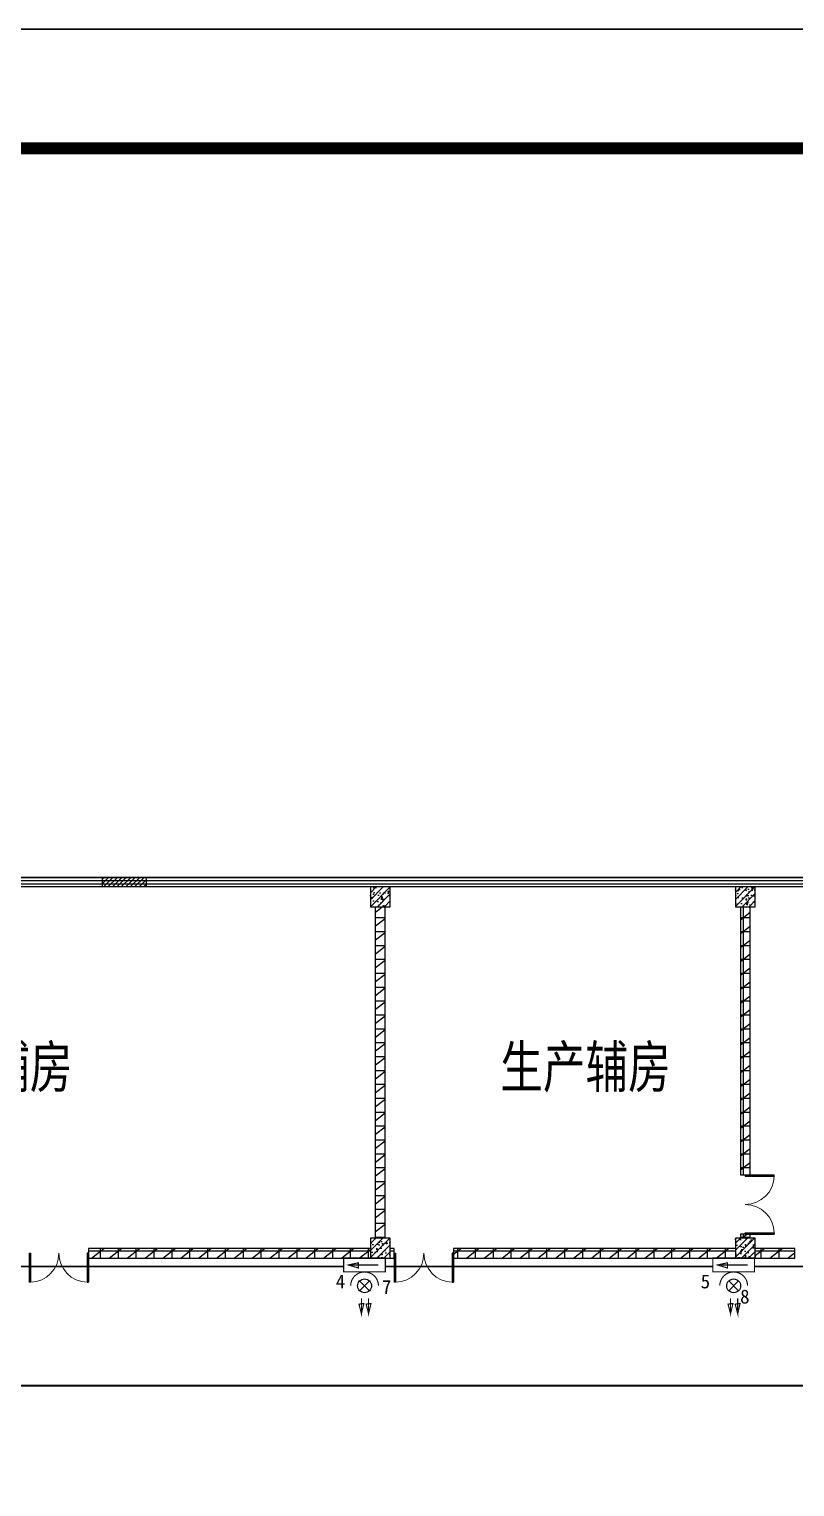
# Model space of a CAD drawing. Header units: millimetres. Extents: x -633009578 to 5705885, y -633235091 to 2571734.
# Drawn here: x 3059070 to 3078370, y 1976485 to 2013212 of the extents above; entities that cross this region are included whole.
import ezdxf
from ezdxf.enums import TextEntityAlignment as Align

# ---------------------------------------------------------------- set-up
doc = ezdxf.new("R2010")
doc.units = ezdxf.units.MM
doc.header["$LTSCALE"] = 1000
doc.header["$MEASUREMENT"] = 0
doc.layers.get('0').update_dxf_attribs({"color": 9})
for name, color, linetype in [('000000000000电气', 7, 'Continuous'), ('3T_WOOD', 21, 'Continuous'), ('A-COLUM(柱)', 255, 'Continuous'), ('A-DOOR(门）', 4, 'Continuous'), ('A-F-AREA(计算)', 5, 'Continuous'), ('A-HATH(填充)', 8, 'Continuous'), ('A-TEXT(房间)', 243, 'Continuous'), ('A-WALL(墙)', 255, 'Continuous'), ('A-WINDOW（窗）', 4, 'Continuous'), ('电-强电平面-线缆', 3, 'Continuous'), ('设备-照明', 3, 'Continuous'), ('设备-箱柜', 3, 'Continuous'), ('院图签、封面151013$0$PUB_TITLE', 153, 'Continuous'), ('院图签、封面151013$0$图签文字', 4, 'Continuous')]:
    doc.layers.add(name, color=color, linetype=linetype)
doc.styles.add('_TCH', font='simhei.ttf', dxfattribs={"width": 0.75, "bigfont": 'hztxt.shx'})
doc.styles.add('IDQSTYLE', font='simhei.ttf', dxfattribs={"width": 0.707, "bigfont": 'hztxt.shx'})
doc.styles.add('宋体', font='simhei.ttf')
doc.styles.add('院图签、封面151013$0$-宋体', font='simhei.ttf', dxfattribs={"width": 0.8})
pattern_1 = [(0, (597621.4751960391, 677977.5160347573), (0, 350), []), (37.875, (598021.4751960391, 677977.5160347573), (-169.61527734408, 218.0766567528281), []), (90, (598021.4751960391, 677977.5160347573), (-450, 2.755455298081545e-14), [])]

# ---------------------------------------------------------------- blocks, each defined once
blk = doc.blocks.new('HC000078')
at = {"color": 0, "linetype": 'Continuous', "const_width": 0.2}
for points in [[(-3.750000000000028, 1.25), (3.75, 1.25), (3.75, -1.25), (-3.750000000000028, -1.25), (-3.750000000000028, 1.25)], [(2.5, 0), (-2.500000000000028, 0)]]:
    blk.add_lwpolyline(points, dxfattribs=at)
blk.add_lwpolyline([(2.917016710174721, 0), (1.120131515022848, 0.3984556212736834), (1.120131515022848, -0.539087017017323)], close=True, dxfattribs=at)
at = {"color": 0, "style": 'IDQSTYLE', "width": 0.7}
blk.add_attdef('PSFHATT', (5.75, -1.25), '', height=2.5, dxfattribs=at)
blk = doc.blocks.new('HC000064')
at = {"color": 0, "linetype": 'Continuous'}
for p, q in [((-0.8838834764831063, -0.8838834764831063), (0.8838834764831063, 0.8838834764831063)), ((-0.8838834764830494, 0.8838834764831063), (0.8838834764831631, -0.8838834764831063))]:
    blk.add_line(p, q, dxfattribs=at)
at = {"color": 0, "linetype": 'Continuous', "const_width": 0.2}
blk.add_lwpolyline([(5.710751695749348e-14, 2.499999999999886, 0.1989123673796647), (-1.767766952966326, 1.767766952966327, 0.1989123673796613), (-2.5, 1.951292859901378e-16, 0.1989123673796761), (-1.767766952966326, -1.76776695296644, 0.1989123673796782), (5.594010226827932e-14, -2.500000000000227)], format="xyb", dxfattribs=at)
for points in [[(2.226896073527712, 0.5659208660671311), (5.003498004369476, 0.5624686703930024), (3.296463286048663, 1.009912150058199), (3.185957433181557, 0.1260038671447887), (5.003498004369476, 0.5624686703930024)], [(2.224443767981995, -0.721123763554715), (5.001045698823816, -0.7245759592289005), (3.294010980502946, -0.2771324795636474), (3.18350512763584, -1.161040762477114), (5.001045698823816, -0.7245759592289005)]]:
    blk.add_lwpolyline(points, dxfattribs=at)
at = {"color": 0, "linetype": 'Continuous'}
for centre, radius, start, end in [((1.199040866595169e-14, -7.105427357601002e-14), 1.250000000000069, 135.0000000000036, 179.9999999999968), ((-2.259303855112194e-14, -1.740829702612245e-13), 1.250000000000117, 89.99999999999898, 134.9999999999991), ((-9.10937991704941e-14, -1.740829702612245e-13), 1.250000000000117, 45.00000000000085, 89.99999999999582), ((-1.252331571777177e-13, -7.088774012231625e-14), 1.250000000000068, 3.249254662582951e-12, 44.99999999999639), ((-2.284838984678572e-13, -5.684341886080801e-14), 1.250000000000172, 315.0000000000093, 2.605510395054555e-12), ((-2.264854970235319e-14, -5.695444116327053e-14), 1.250000000000034, 179.9999999999974, 225.0000000000007), ((-2.270406085358445e-14, -1.338928967697939e-13), 1.24999999999998, 224.9999999999983, 270.000000000001), ((-9.131584377541913e-14, 3.996802888650564e-15), 1.250000000000118, 270.0000000000042, 315.0000000000028)]:
    blk.add_arc(centre, radius, start, end, dxfattribs=at)
at = {"color": 0, "style": 'IDQSTYLE', "width": 0.7}
blk.add_attdef('PSFHATT', (7.003498004369476, -2.500000010000227), '', height=2.5, dxfattribs=at)
blk = doc.blocks.new('建筑图框_A1')
at = {"layer": '院图签、封面151013$0$PUB_TITLE'}
blk.add_lwpolyline([(0, 0), (84100, 0), (84100, 59400), (0, 59400)], close=True, dxfattribs=at)
at = {"layer": '院图签、封面151013$0$PUB_TITLE', "const_width": 100}
blk.add_lwpolyline([(2500, 1000), (83100, 1000), (83100, 58400), (2500, 58400)], close=True, dxfattribs=at)
at = {"layer": '院图签、封面151013$0$图签文字', "color": 6, "style": '院图签、封面151013$0$-宋体'}
for tag, height, width, p in [('工程主持人', 400, 0.7999999999883585, (79990.91196859907, 29505.93707200652)), ('审定', 400, 0.7999999999883585, (79990.91196859907, 28705.93707200605)), ('审核', 400, 0.7999999999883585, (79990.91196859907, 27905.93707200559)), ('专业负责人', 400, 0.7999999999883585, (79990.91196859907, 27105.93707200512)), ('校对', 400, 0.7999999999883585, (79990.91196859907, 26305.93707200466)), ('设计', 400, 0.7999999999883585, (79990.91196859907, 25505.93707200419)), ('方案设计人', 400, 0.7999999999883585, (79990.91196859907, 24706.79438478127)), ('工程编号', 300, 0.7000000000116415, (81000.00416498398, 8700.424278954277)), ('版次', 300, 0.7000000000116415, (78738.08139540046, 3005.726258059498)), ('日期', 300, 0.7000000000116415, (82038.0813954557, 3000.226258123759)), ('图号', 200, 0.7000000000116415, (82538.08139542397, 2400.075247410685)), ('比例', 300, 0.7000000000116415, (78738.08139537089, 2200.188802679535)), ('图号_X施', 300, 0.7000000000116415, (81538.08139540977, 2200.188802651362)), ('图号_总数', 200, 0.7000000000116415, (82538.08139541186, 2000.075247410219))]:
    blk.add_attdef(tag, text='', height=height, dxfattribs=dict(at, width=width)).set_placement(p, align=Align.MIDDLE_CENTER)
at = {"layer": '院图签、封面151013$0$图签文字', "color": 6, "style": '院图签、封面151013$0$-宋体', "width": 0.7}
for tag, p in [('建设单位_001', (80935.88661794258, 7446.21079580821)), ('工程名称_001', (80933.52706738078, 6045.368099178996)), ('图名_001', (79742.88288308708, 4059.656552180292))]:
    blk.add_attdef(tag, p, '', height=300, dxfattribs=at)
blk = doc.blocks.new('$TCHSYS$WIN2D')
for p, q in [((-0.5, 0.5), (0.5, 0.5)), ((0.5, 0.1666666666666666), (-0.5, 0.1666666666666666)), ((0.5, -0.1666666666666667), (-0.5, -0.1666666666666667)), ((-0.4999999999999999, -0.5), (0.5, -0.5))]:
    blk.add_line(p, q)
blk = doc.blocks.new('$DorLib2D$00000002')
for p, q in [((-0.5, -5.684341886080802e-17), (-0.5000000000000007, 0.4875)), ((-0.4750000000000007, 0.4875), (-0.5000000000000007, 0.4875)), ((-0.475, -2.842170943040401e-17), (-0.4750000000000007, 0.4875)), ((0.475, -2.842170943040401e-17), (0.4750000000000007, 0.4875)), ((0.4750000000000007, 0.4875), (0.5000000000000007, 0.4875)), ((0.5, -5.684341886080802e-17), (0.5000000000000007, 0.4875)), ((-0.5, -5.684341886080802e-17), (-0.475, -2.842170943040401e-17)), ((0.5, -5.684341886080802e-17), (0.475, -2.842170943040401e-17))]:
    blk.add_line(p, q)
at = {"lineweight": 13}
for centre, start, end in [((-0.4875, -4.263256414560601e-17), 0, 88.53071641864632), ((0.4875, -4.263256414560601e-17), 91.4692835813537, 180)]:
    blk.add_arc(centre, 0.4875, start, end, dxfattribs=at)
blk = doc.blocks.new('_FZH')
h = blk.add_hatch()
h.set_pattern_fill('钢筋混凝土', color=256, scale=0.1, style=0)
h.set_pattern_definition([(45, (0, 0), (-0.1767766952966369, 0.1767766952966369), []), (50, (0, 0), (0.7172601826007535, -0.06275213498259512), [0.07500000000000001, -0.8250000000000001]), (355, (0, 0), (-0.138751333613, 0.7521921337000119), [0.06, -0.66]), (100.4514, (0.05977168000000001, -0.00522934), (0.5785093817140216, 0.6894395420609536), [0.06374019, -0.701142112]), (46.1842, (0, 0.2), (1.067241048625645, -0.1655190143290181), [0.1125, -1.2375]), (96.6356, (0.088936745, 0.186206693), (0.9346627055487033, 0.9741178709004418), [0.095610288, -1.051713]), (351.1842, (0, 0.2), (0.9346619451336272, 0.9741186009253247), [0.09000000000000001, -0.9900000000000001]), (21, (0.1, 0.15), (0.5969070521184617, -0.4026188906653388), [0.07500000000000001, -0.8250000000000001]), (326, (0.1, 0.15), (0.2433153319215824, 0.7251500450468529), [0.06, -0.66]), (71.4514, (0.149742233, 0.116448394), (0.84022262858149, 0.3225304967099524), [0.06374019, -0.701142112]), (37.50000000000001, (0, 0), (0.01215985531729062, 0.3328938538313115), [0, -0.652, 0, -0.67, 0, -0.6625000000000001]), (7.499999999999999, (0, 0), (0.2630695374421486, 0.3944117118823603), [0, -0.382, 0, -0.637, 0, -0.2525]), (-32.5, (-0.223, 0), (0.533822436172409, -0.02255487173437976), [0, -0.25, 0, -0.78, 0, -1.035]), (-42.5, (-0.323, 0), (0.5831861693423862, 0.1001049823323177), [0, -0.325, 0, -0.518, 0, -0.735])])
h.paths.add_polyline_path([(-0.5, -0.5), (0.5, -0.5), (0.5, 0.5), (-0.5, 0.5)])
blk.add_lwpolyline([(-0.5, -0.5), (0.5, -0.5), (0.5, 0.5), (-0.5, 0.5)], close=True)

msp = doc.modelspace()

# ---------------------------------------------------------------- hatches: boundary and pattern name
at = {"layer": '3T_WOOD'}
h = msp.add_hatch(dxfattribs=at)
h.set_pattern_fill('ANSI31', color=256, scale=50)
h.set_pattern_definition([(45, (1908179.395743424, 677977.51603476), (-56.1266007566822, 56.12660075668221), [])])
h.paths.add_polyline_path([(3060919.983629855, 1991839.596922424), (3062019.983629855, 1991839.596922424), (3062019.983629855, 1991599.596922424), (3060919.983629855, 1991599.596922424)])
at = {"layer": 'A-HATH(填充)'}
h = msp.add_hatch(dxfattribs=at)
h.set_pattern_fill('空心砖', color=256, scale=100, style=0)
h.set_pattern_definition(pattern_1)
h.paths.add_polyline_path([(3067799.994031722, 1982749.596922424), (3068039.994031722, 1982749.596922424), (3068039.994031722, 1991099.596922424), (3067799.994031722, 1991099.596922424)])
h = msp.add_hatch(dxfattribs=at)
h.set_pattern_fill('空心砖', color=256, scale=100, style=0)
h.set_pattern_definition(pattern_1)
h.paths.add_polyline_path([(3076999.994031722, 1991099.596922424), (3076999.994031715, 1984349.596922107), (3077239.994031715, 1984349.596922107), (3077239.994031722, 1991099.596922424)])
h = msp.add_hatch(dxfattribs=at)
h.set_pattern_fill('空心砖', color=256, scale=100, style=0)
h.set_pattern_definition(pattern_1)
h.paths.add_polyline_path([(3076999.994031717, 1982749.596922424), (3077239.994031717, 1982749.596922424), (3077239.994031715, 1982849.596922615), (3076999.994031715, 1982849.596922615)])
h = msp.add_hatch(dxfattribs=at)
h.set_pattern_fill('空心砖', color=256, scale=100, style=0)
h.set_pattern_definition(pattern_1)
h.paths.add_polyline_path([(3067669.994031749, 1982249.596922424), (3067669.994031749, 1982489.596922413), (3060569.994031488, 1982489.596922421), (3060569.994031488, 1982249.596922421)])
h = msp.add_hatch(dxfattribs=at)
h.set_pattern_fill('空心砖', color=256, scale=100, style=0)
h.set_pattern_definition(pattern_1)
h.paths.add_polyline_path([(3068169.994031749, 1982489.596922418), (3068169.994031749, 1982249.596922418), (3068269.994031996, 1982249.596922421), (3068269.994031996, 1982489.596922421)])
h = msp.add_hatch(dxfattribs=at)
h.set_pattern_fill('空心砖', color=256, scale=100, style=0)
h.set_pattern_definition(pattern_1)
h.paths.add_polyline_path([(3076869.994031749, 1982249.596922424), (3076869.994031749, 1982489.596922413), (3069769.994031996, 1982489.596922421), (3069769.994031996, 1982249.596922421)])
h = msp.add_hatch(dxfattribs=at)
h.set_pattern_fill('空心砖', color=256, scale=100, style=0)
h.set_pattern_definition(pattern_1)
h.paths.add_polyline_path([(3077369.994031749, 1982489.596922417), (3077369.994031749, 1982249.596922407), (3078369.994031488, 1982249.596922384), (3078369.994031488, 1982489.596922435)])

# ---------------------------------------------------------------- linework, layer by layer
at = {"elevation": 2e-08}
msp.add_lwpolyline([(2725055.437121258, 2013211.976810416), (4008204.699681385, 2013211.976810416), (4008204.699681385, 1835011.976810416), (2725055.437121258, 1835011.976810416)], close=True, dxfattribs=at)
at = {"layer": '3T_WOOD'}
msp.add_lwpolyline([(3060919.983629855, 1991839.596922424), (3062019.983629855, 1991839.596922424), (3062019.983629855, 1991599.596922424), (3060919.983629855, 1991599.596922424)], close=True, dxfattribs=at)
at = {"layer": 'A-F-AREA(计算)'}
msp.add_lwpolyline([(3029879.971570265, 1991839.59697076), (3164159.971570265, 1991839.59697076), (3164159.971570265, 1855759.59697076), (3029879.971570265, 1855759.59697076)], close=True, dxfattribs=at)
at = {"layer": 'A-WALL(墙)'}
for p, q in [((3067799.994031715, 1982749.596922453), (3067799.994031722, 1991099.596922424)), ((3068039.994031772, 1982749.596922453), (3068039.994031722, 1991099.596922424)), ((3076999.994031722, 1991099.596922424), (3076999.994031715, 1984349.596922107)), ((3077239.994031715, 1984349.596922107), (3077239.994031722, 1991099.596922424)), ((3076999.994031715, 1984349.596922107), (3077239.994031715, 1984349.596922107)), ((3077239.994031715, 1982849.596922615), (3076999.994031715, 1982849.596922615)), ((3076999.994031715, 1982849.596922615), (3076999.994032457, 1982749.596922453)), ((3077239.994032325, 1982749.596922453), (3077239.994031715, 1982849.596922615)), ((3067669.994031977, 1982489.5969224), (3060569.994031488, 1982489.596922421)), ((3060569.994031488, 1982489.596922421), (3060569.994031488, 1982249.596922421)), ((3060569.994031488, 1982249.596922421), (3067669.994031977, 1982249.596922409)), ((3068269.994031996, 1982489.596922421), (3068169.994031977, 1982489.596923372)), ((3068169.994031977, 1982249.596922147), (3068269.994031996, 1982249.596922421)), ((3068269.994031996, 1982249.596922421), (3068269.994031996, 1982489.596922421)), ((3076869.994031977, 1982489.596922426), (3069769.994031996, 1982489.596922421)), ((3069769.994031996, 1982489.596922421), (3069769.994031996, 1982249.596922421)), ((3069769.994031996, 1982249.596922421), (3076869.994031977, 1982249.596922418)), ((3078369.994031488, 1982489.596922435), (3077369.994031977, 1982489.596922487)), ((3077369.994031977, 1982249.596922279), (3078369.994031488, 1982249.596922384)), ((3078369.994031488, 1982249.596922384), (3078369.994031488, 1982489.596922435))]:
    msp.add_line(p, q, dxfattribs=at)
at = {"layer": '电-强电平面-线缆', "color": 1, "linetype": 'Continuous', "const_width": 45}
for points in [[(3058848.094031765, 1982039.01603476), (3066998.894031764, 1982039.01603476)], [(3068049.094031765, 1982039.01603476), (3076302.394031764, 1982039.01603476)], [(3077352.594031765, 1982039.01603476), (3085837.394031764, 1982039.01603476)], [(3033145, 1979033.5), (3104680, 1979033.5)]]:
    msp.add_lwpolyline(points, dxfattribs=at)

# ---------------------------------------------------------------- block references
at = {"layer": 'A-COLUM(柱)', "xscale": 500, "yscale": 500, "zscale": 500}
for p in [(3067919.994031749, 1991349.596922424), (3077119.994031749, 1991349.596922424), (3067919.994031749, 1982499.596922424), (3077119.994031749, 1982499.596922424)]:
    msp.add_blockref('_FZH', p, dxfattribs=at)
at = {"layer": 'A-DOOR(门）', "extrusion": (0, 0, -1), "xscale": -1500, "yscale": 1500, "zscale": 1500}
for p, rotation in [((-3077119.994031722, 1983599.596922424), 90.00000000000001), ((-3059819.994031675, 1982369.596922413), 180), ((-3069019.994031936, 1982369.596922413), 180)]:
    msp.add_blockref('$DorLib2D$00000002', p, dxfattribs=dict(at, rotation=rotation))
at = {"layer": 'A-WINDOW（窗）', "extrusion": (0, 0, -1), "xscale": -50000.04198255227, "yscale": 240, "zscale": 50000.04198255227, "rotation": 180}
msp.add_blockref('$TCHSYS$WIN2D', (-3071019.973041228, 1991719.596922424), dxfattribs=at)
at = {"layer": '设备-照明', "xscale": -140, "yscale": 140, "zscale": 140}
for name, p, rotation in [('HC000078', (3067523.994031765, 1982074.596922427), 359.9999999999999), ('HC000078', (3076827.494031765, 1982074.596922427), 359.9999999999999), ('HC000064', (3067523.994031765, 1981549.596922427), 89.99999999999993), ('HC000064', (3076827.494031765, 1981549.596922427), 89.99999999999993)]:
    msp.add_blockref(name, p, dxfattribs=dict(at, rotation=rotation))
at = {"layer": '设备-箱柜', "xscale": 3, "yscale": 3}
msp.add_blockref('建筑图框_A1', (2977355.437121258, 1835011.976810416, 4.000000000000001e-08), dxfattribs=at)

# ---------------------------------------------------------------- texts
at = {"layer": '000000000000电气', "color": 2, "lineweight": 35, "style": '宋体'}
for s, p in [('4', (3066800.157807473, 1981486.087866554)), ('5', (3075996.470160275, 1981486.087866554))]:
    msp.add_text(s, height=350, dxfattribs=at).set_placement(p)
at = {"layer": '000000000000电气', "color": 4, "lineweight": 35, "style": '宋体'}
for s, p in [('7', (3067962.279005893, 1981343.828177025)), ('8', (3076990.039738511, 1981103.906204558))]:
    msp.add_text(s, height=350, dxfattribs=at).set_placement(p)
at = {"layer": 'A-TEXT(房间)', "style": '_TCH', "width": 0.75}
for p in [(3055864.52394223, 1986542.450864474), (3070945.527907956, 1986542.450864474)]:
    msp.add_text('生产辅房', height=1050, dxfattribs=at).set_placement(p)

doc.saveas('drawing.dxf')
